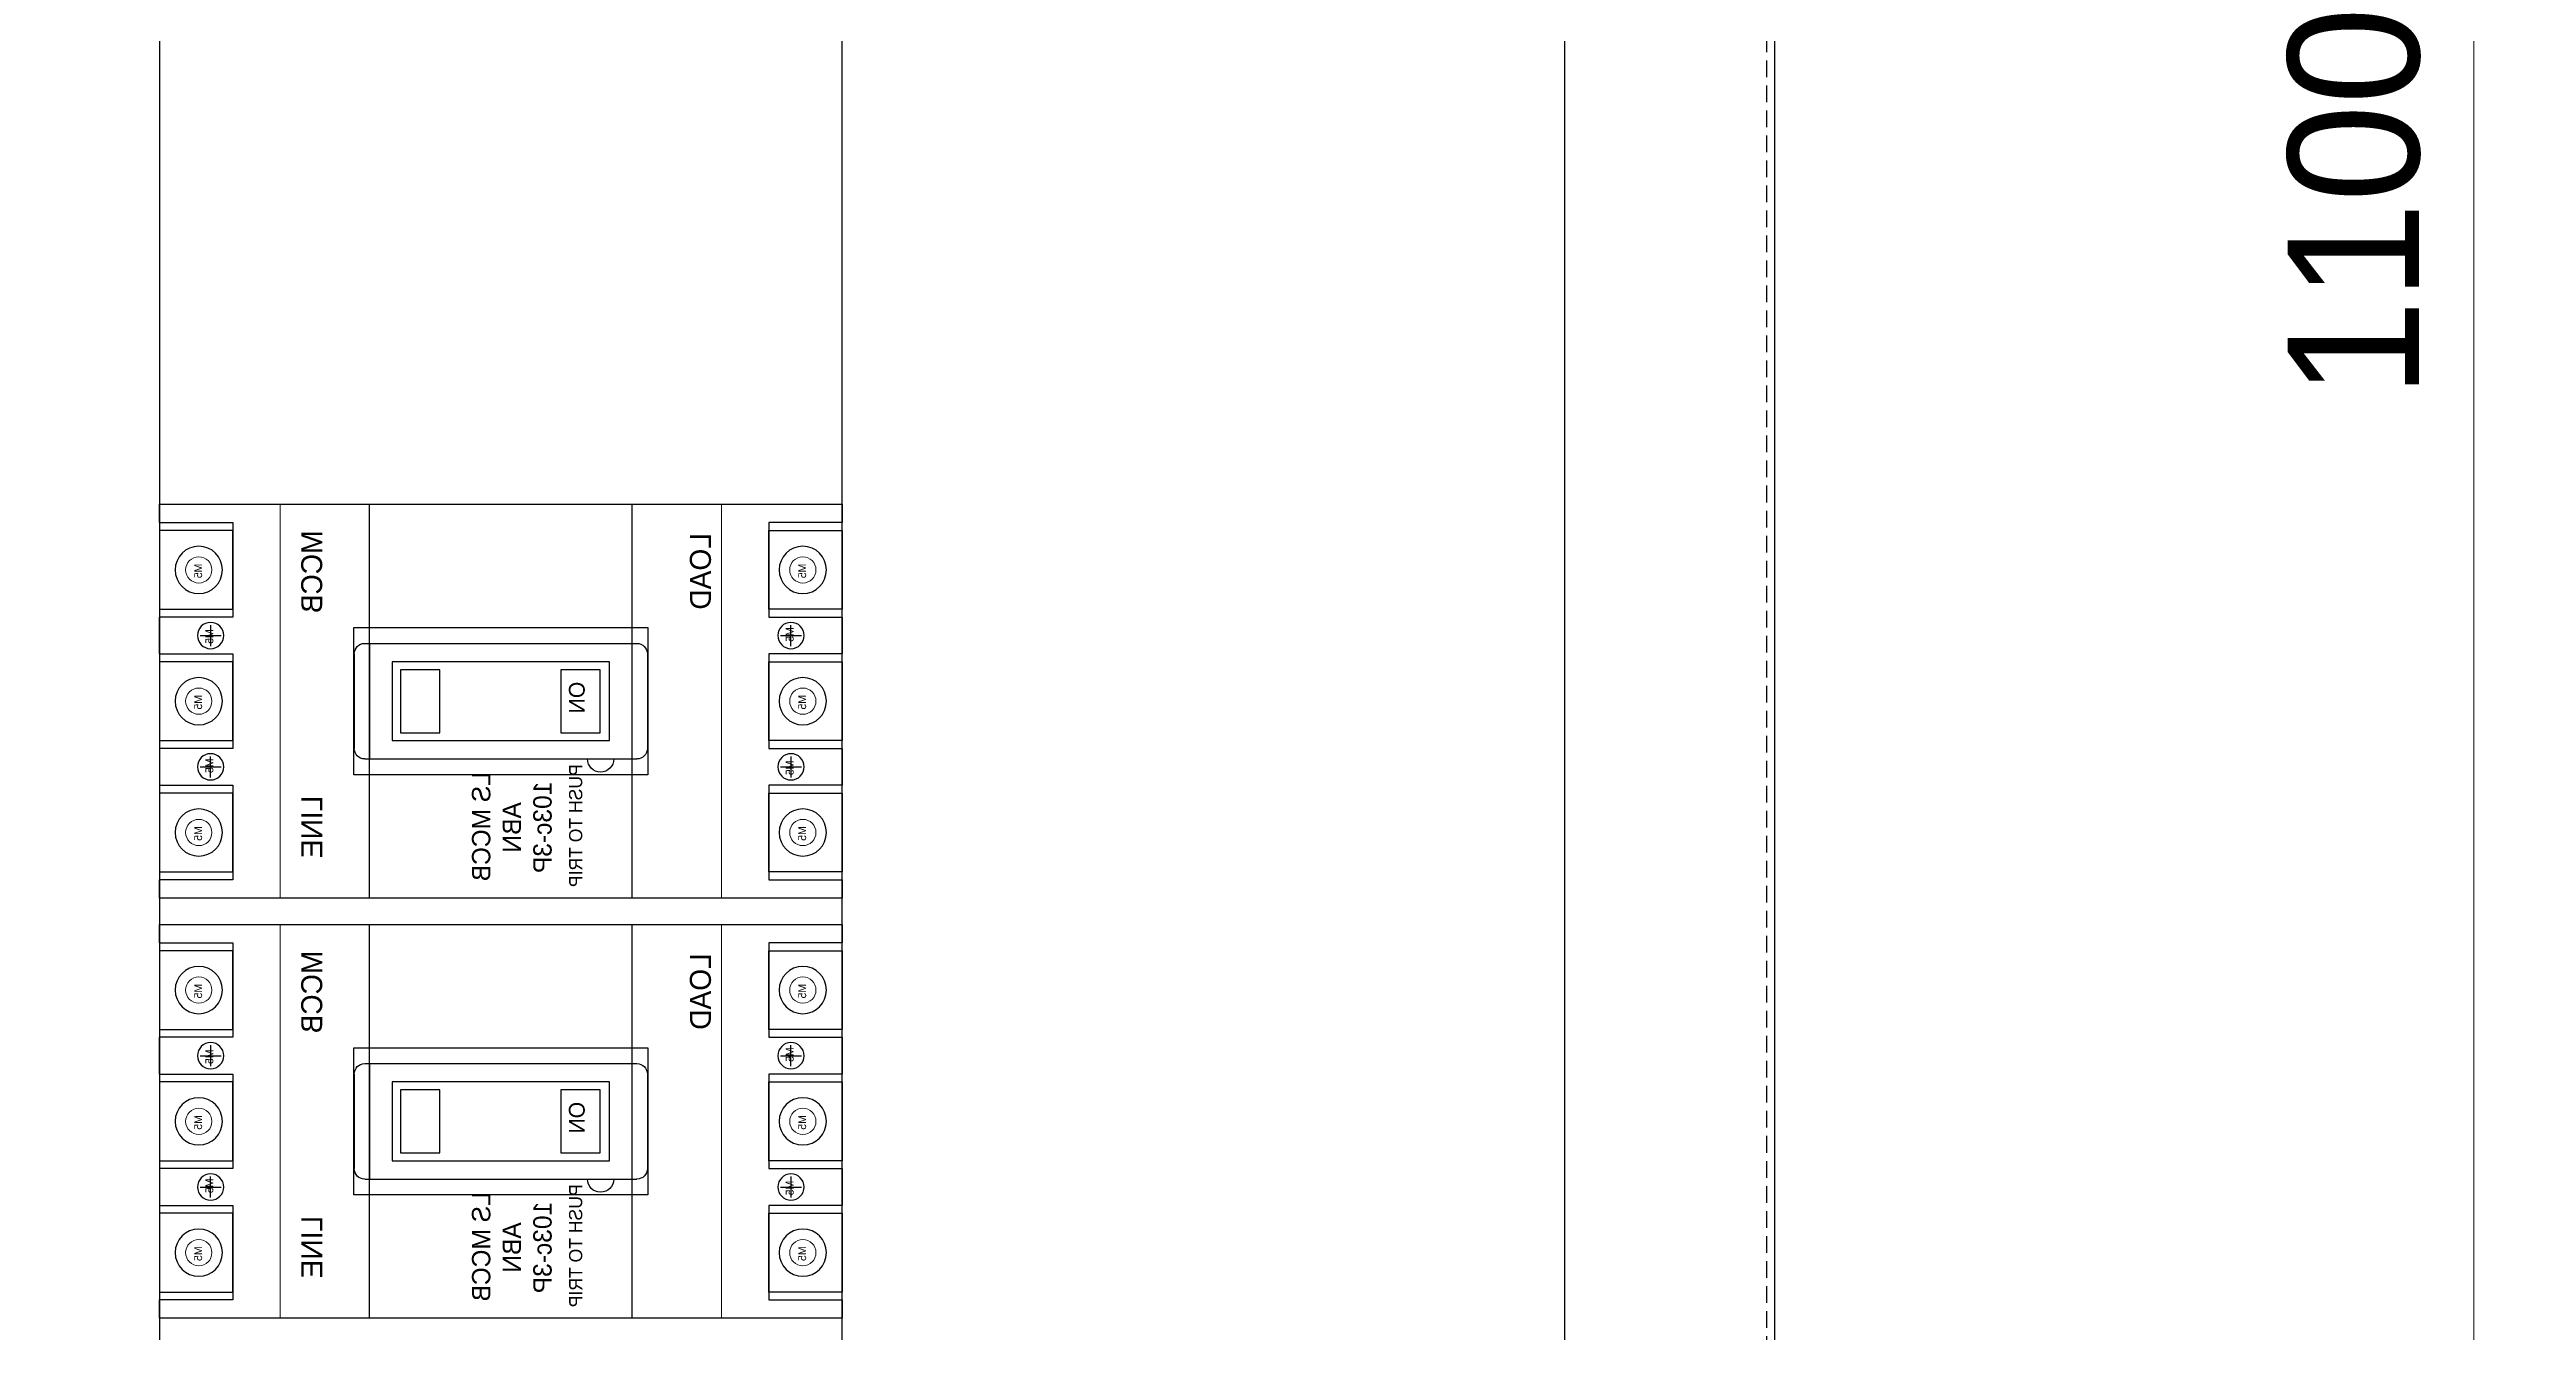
# Model space of a CAD drawing. Header units: millimetres. Extents: x 0 to 3953, y 0 to 2795.
# Drawn here: x 2556 to 3027.6, y 1705.5 to 1949.6 of the extents above; entities that cross this region are included whole.
import ezdxf

# ---------------------------------------------------------------- set-up
doc = ezdxf.new("R2010")
doc.units = ezdxf.units.MM
doc.linetypes.add('HIDDEN2', pattern=[4.7625, 3.175, -1.5875])
doc.layers.add('E_Electrical Equipment', color=35, linetype='Continuous', lineweight=5)
doc.dimstyles.new('Dim-25', dxfattribs={"dimtxt": 25, "dimasz": 8, "dimexe": 10, "dimexo": 15, "dimgap": 10, "dimtad": 1, "dimdec": 0, "dimtxsty": 'Standard', "dimblk": 'OBLIQUE', "dimcen": 10, "dimclrd": 5, "dimclre": 5, "dimclrt": 3, "dimazin": 3, "dimtfac": 1, "dimtdec": 0, "dimtmove": 0, "dimatfit": 3, "dimldrblk": 'OBLIQUE', "dimlwd": 9, "dimlwe": 9})

# ---------------------------------------------------------------- blocks, each defined once
blk = doc.blocks.new('CB LS 30AF 3P')
at = {"lineweight": 30}
blk.add_line((46.5, 0), (53.5, 0), dxfattribs=at)
at = {"color": 4}
for p, q in [((25, -7.75), (25, -11.75)), ((50, -7.75), (50, -11.75)), ((23, -9.75), (27, -9.75)), ((52, -9.75), (48, -9.75)), ((27, -120.25), (23, -120.25)), ((25, -118.25), (25, -122.25)), ((48, -120.25), (52, -120.25)), ((50, -118.25), (50, -122.25))]:
    blk.add_line(p, q, dxfattribs=at)
for p, q in [((28.5, -37.09), (46.5, -37.09)), ((75, -40), (0, -40)), ((26.5, -39.09), (26.5, -90.91)), ((26.5, -40), (48.5, -40)), ((48.5, -39.09), (48.5, -90.91)), ((30, -44.29), (45, -44.29)), ((30, -85.71), (30, -44.29)), ((31.5, -45.91), (43.5, -45.91)), ((31.5, -53.41), (31.5, -45.91)), ((43.5, -45.91), (43.5, -53.41)), ((45, -44.29), (45, -85.71)), ((43.5, -53.41), (31.5, -53.41)), ((31.5, -76.41), (43.5, -76.41)), ((31.5, -83.91), (31.5, -76.41)), ((43.5, -76.41), (43.5, -83.91)), ((43.5, -83.91), (31.5, -83.91)), ((45, -85.71), (30, -85.71)), ((75, -90), (0, -90)), ((28.5, -92.91), (46.5, -92.91))]:
    blk.add_line(p, q)
at = {"lineweight": 30}
for points in [[(3.5, 0), (0, 0), (0, -130), (3.5, -130)], [(3.5, 0), (3.5, -14), (21.5, -14), (21.5, 0)], [(28.5, 0), (21.5, 0)], [(28.5, 0), (28.5, -14), (46.5, -14), (46.5, 0)], [(53.5, 0), (53.5, -14), (71.5, -14), (71.5, 0)], [(71.5, -130), (75, -130), (75, 0), (71.5, 0)], [(3.5, -130), (3.5, -116), (21.5, -116), (21.5, -130)], [(28.5, -130), (28.5, -116), (46.5, -116), (46.5, -130)], [(53.5, -130), (53.5, -116), (71.5, -116), (71.5, -130)], [(21.5, -130), (28.5, -130)], [(46.5, -130), (53.5, -130)]]:
    blk.add_lwpolyline(points, dxfattribs=at)
for centre, radius, start, end in [((28.5, -39.09), 2, 90, 180), ((46.5, -39.09), 2, 0, 90), ((48.5, -84), 2.5, 270, 90), ((28.5, -90.91), 2, 180, 270), ((46.5, -90.91), 2, 270, 0)]:
    blk.add_arc(centre, radius, start, end)
at = {"layer": 'E_Electrical Equipment', "color": 0}
for p, q in [((21.5, 0), (28.5, 0)), ((75, -23), (0, -23)), ((75, -107), (0, -107)), ((21.5, -130), (28.5, -130)), ((46.5, -130), (53.5, -130))]:
    blk.add_line(p, q, dxfattribs=at)
for centre in [(12.5, -7.5), (37.5, -7.5), (62.5, -7.5), (12.5, -122.5), (37.5, -122.5), (62.5, -122.5)]:
    blk.add_circle(centre, 2.5, dxfattribs=at)
blk.add_text('ON', height=3).set_placement((33.8, -80.97))
at = {"color": 3, "char_height": 1.5, "attachment_point": 1}
for insert in [(11.31, -6.63), (36.31, -6.63), (61.31, -6.63), (11.31, -121.63), (36.31, -121.63), (61.31, -121.63)]:
    blk.add_mtext_dynamic_manual_height_columns('{\\C7;M5}', width=4.3385, gutter_width=1, heights=[0], dxfattribs=dict(at, insert=insert))
at = {"color": 1, "char_height": 1.5}
for insert, attachment_point in [((23.81, -8.76), 1), ((51.19, -8.76), 3), ((26.19, -119.26), 3), ((48.81, -119.26), 1)]:
    blk.add_mtext_dynamic_manual_height_columns('M5', width=4.3385, gutter_width=1, heights=[0], dxfattribs=dict(at, insert=insert, attachment_point=attachment_point))
at = {"attachment_point": 1}
for s, width, insert, char_height in [('MCCB', 14.0775, (5, -27), 4), ('LINE', 14.0775, (55.5, -27), 4), ('PUSH TO TRIP', 37.6575, (49.5, -78), 2.5), ('LOAD', 14.0775, (5.5, -101), 4)]:
    blk.add_mtext_dynamic_manual_height_columns(s, width=width, gutter_width=1, heights=[0], dxfattribs=dict(at, insert=insert, char_height=char_height))
blk = doc.blocks.new('LS 100AF 3P')
at = {"color": 1}
for points in [[(5, 0), (20, 0), (20, -14), (5, -14)], [(5, -130), (20, -130), (20, -116), (5, -116)]]:
    blk.add_lwpolyline(points, close=True, dxfattribs=at)
at = {"color": 2}
for points in [[(30, 0), (45, 0), (45, -14), (30, -14)], [(30, -130), (45, -130), (45, -116), (30, -116)]]:
    blk.add_lwpolyline(points, close=True, dxfattribs=at)
at = {"color": 5}
for points in [[(55, 0), (70, 0), (70, -14), (55, -14)], [(55, -130), (70, -130), (70, -116), (55, -116)]]:
    blk.add_lwpolyline(points, close=True, dxfattribs=at)
at = {"color": 1}
for centre in [(12.5, -7.5), (12.5, -122.5)]:
    blk.add_circle(centre, 4.5, dxfattribs=at)
at = {"color": 2}
for centre in [(37.5, -7.5), (37.5, -122.5)]:
    blk.add_circle(centre, 4.5, dxfattribs=at)
at = {"color": 5}
for centre in [(62.5, -7.5), (62.5, -122.5)]:
    blk.add_circle(centre, 4.5, dxfattribs=at)
at = {"color": 4}
for centre in [(25, -9.75), (50, -9.75), (25, -120.25), (50, -120.25)]:
    blk.add_circle(centre, 2.5, dxfattribs=at)
blk.add_blockref('CB LS 30AF 3P', (0, 0))
at = {"insert": (42.7, -59.51), "char_height": 3.5, "attachment_point": 1}
blk.add_mtext_dynamic_manual_height_columns('\\pi8.28487;{\\C1;LS MCCB\\P\\pi14.01713;ABN\\P\\pi10.11007;103c-3P}', width=37.6867, gutter_width=1, heights=[0], dxfattribs=at)
blk = doc.blocks.new('*D16')
at = {"color": 0, "linetype": 'ByBlock', "lineweight": -2}
for p, q in [((3021.61, 2466.54), (3013.61, 2474.54)), ((3013.61, 1374.54), (3021.61, 1366.54))]:
    blk.add_line(p, q, dxfattribs=at)
at = {"color": 5, "lineweight": 9, "ltscale": 3, "transparency": 16777216}
for p, q in [((2864.95, 2470.54), (3027.61, 2470.54)), ((3017.61, 2470.54), (3017.61, 1370.54)), ((2864.95, 1370.54), (3027.61, 1370.54))]:
    blk.add_line(p, q, dxfattribs=at)
at = {"layer": 'Defpoints', "color": 0, "ltscale": 3, "transparency": 16777216}
for p in [(2849.95, 2470.54), (2849.95, 1370.54), (3017.61, 1370.54)]:
    blk.add_point(p, dxfattribs=at)
at = {"color": 3, "ltscale": 3, "transparency": 16777216, "insert": (2994.85, 1920.54), "char_height": 25, "attachment_point": 5, "rotation": 90}
blk.add_mtext('1100', dxfattribs=at)
blk = doc.blocks.new('_Oblique')
at = {"color": 0, "linetype": 'ByBlock', "lineweight": -2}
blk.add_line((-0.5, -0.5), (0.5, 0.5), dxfattribs=at)

msp = doc.modelspace()

# ---------------------------------------------------------------- linework, layer by layer
msp.add_lwpolyline([(2084.45, 2520.54), (2884.45, 2520.54), (2884.45, 1320.54), (2084.45, 1320.54)], close=True)
at = {"linetype": 'HIDDEN2'}
msp.add_lwpolyline([(2085.95, 2519.04), (2882.95, 2519.04), (2882.95, 1322.04), (2085.95, 1322.04)], close=True, dxfattribs=at)
at = {"color": 4}
msp.add_lwpolyline([(2124.45, 2480.54), (2844.45, 2480.54), (2844.45, 1360.54), (2124.45, 1360.54)], close=True, dxfattribs=at)
at = {"color": 2, "ltscale": 3}
for points in [[(2706.95, 2043.04), (2576.95, 2043.04), (2576.95, 1453.04), (2706.95, 1453.04)], [(2613.95, 1839.54), (2669.95, 1839.54), (2669.95, 1811.54), (2613.95, 1811.54)], [(2613.95, 1759.54), (2669.95, 1759.54), (2669.95, 1731.54), (2613.95, 1731.54)]]:
    msp.add_lwpolyline(points, close=True, dxfattribs=at)

# ---------------------------------------------------------------- block references
at = {"xscale": -1, "rotation": 90}
for p in [(2576.95, 1863.04), (2576.95, 1783.04)]:
    msp.add_blockref('LS 100AF 3P', p, dxfattribs=at)

# ---------------------------------------------------------------- dimensions: what is measured, and where the dimension line sits
at = {"color": 2, "ltscale": 3}
dim = msp.add_linear_dim(base=(3017.61, 1370.54), p1=(2849.95, 2470.54), p2=(2849.95, 1370.54), angle=90, dimstyle='Dim-25', dxfattribs=at)
dim.commit()
dim.dimension.update_dxf_attribs({"geometry": '*D16', "text_midpoint": (2994.85, 1920.54)})

doc.saveas('drawing.dxf')
